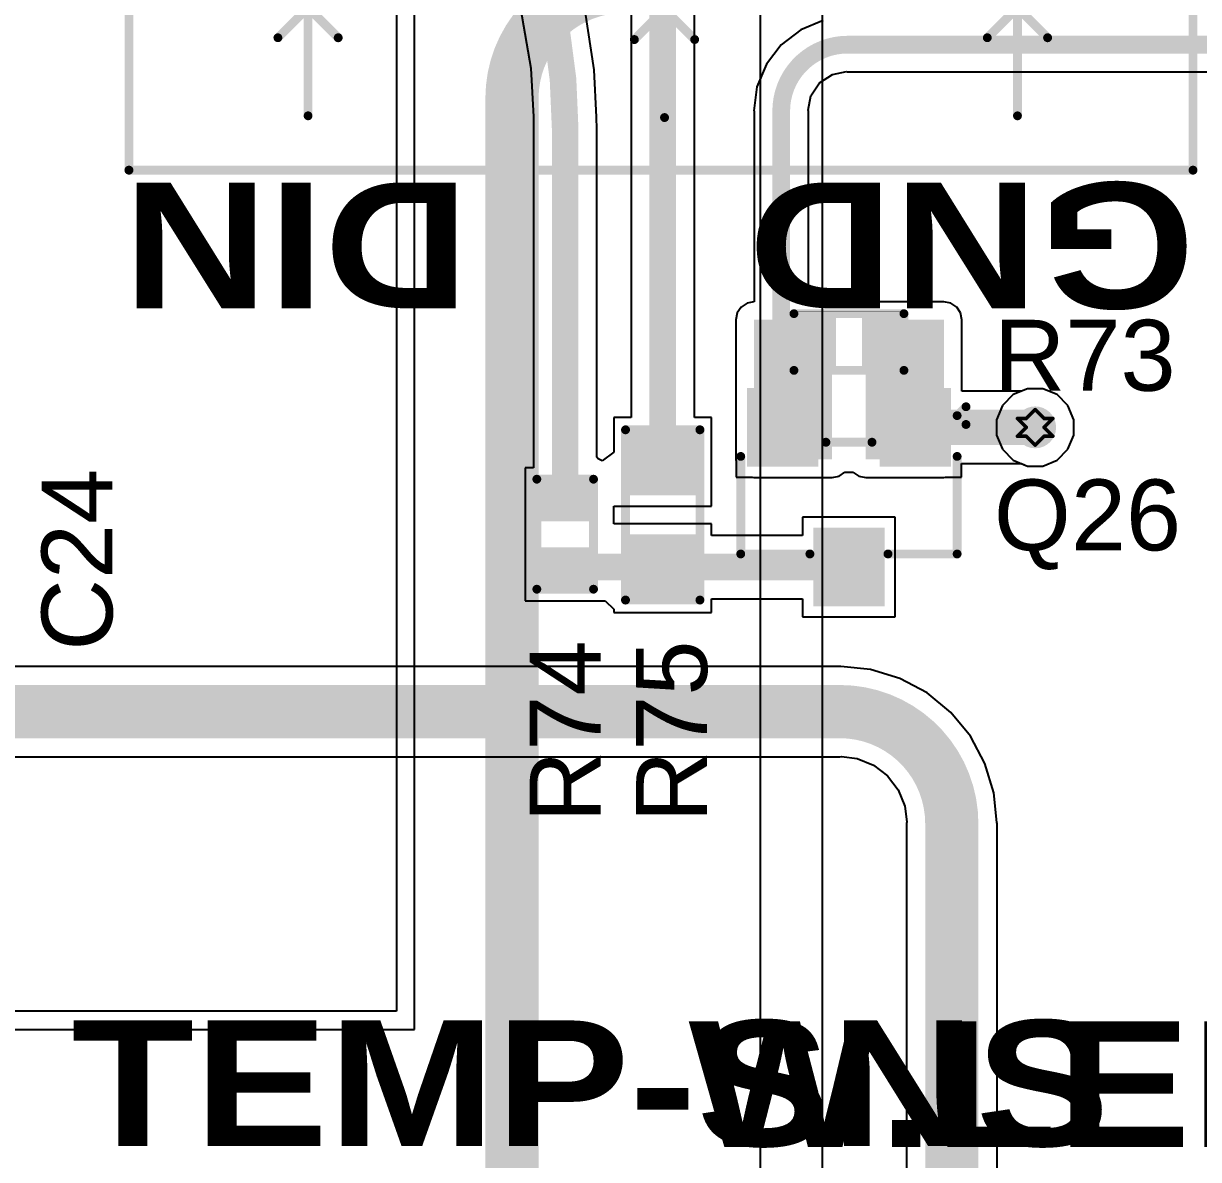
# Model space of a CAD drawing. Header units: inches. Extents: x 24 to 500, y 68 to 269.
# Drawn here: x 300.34 to 317.17, y 151.55 to 167.82 of the extents above; entities that cross this region are included whole.
import ezdxf

# ---------------------------------------------------------------- set-up
doc = ezdxf.new("R2010")
doc.units = ezdxf.units.IN
for name, color, linetype in [('Bottom Layer', 5, 'Continuous'), ('Bottom Solder', 6, 'Continuous'), ('Drill Drawing', 1, 'Continuous'), ('Layer 1', 16, 'Continuous'), ('Layer 2', 76, 'Continuous'), ('Multi-Layer', 9, 'Continuous'), ('Pad Holes', 156, 'Continuous'), ('Top Layer', 1, 'Continuous'), ('Top Overlay', 2, 'Continuous'), ('Top Paste', 8, 'Continuous'), ('Top Solder', 216, 'Continuous'), ('Via Holes', 16, 'Continuous')]:
    doc.layers.add(name, color=color, linetype=linetype)
doc.styles.add('Arial', font='', dxfattribs={"height": 0.2})
doc.styles.add('Arial Black_Bold', font='', dxfattribs={"height": 0.2})
doc.styles.get('Arial').set_extended_font_data('Arial')
doc.styles.get('Arial Black_Bold').set_extended_font_data('Arial Black', bold=True)

# ---------------------------------------------------------------- blocks, each defined once
blk = doc.blocks.new('R___0603_108')
at = {"layer": 'Top Layer'}
for points in [[(-0.381, 0.445), (-0.381, -0.445), (-1.143, -0.445), (-1.143, 0.445)], [(1.143, 0.445), (1.143, -0.445), (0.381, -0.445), (0.381, 0.445)]]:
    blk.add_hatch(color=1, dxfattribs=at).paths.add_polyline_path(points)
at = {"layer": 'Top Paste'}
for points in [[(-0.381, 0.445), (-0.381, -0.445), (-1.143, -0.445), (-1.143, 0.445)], [(1.143, 0.445), (1.143, -0.445), (0.381, -0.445), (0.381, 0.445)]]:
    blk.add_hatch(color=8, dxfattribs=at).paths.add_polyline_path(points)
at = {"layer": 'Top Solder'}
for points in [[(-0.279, 0.546), (-0.279, -0.546), (-1.245, -0.546), (-1.245, 0.546)], [(1.245, 0.546), (1.245, -0.546), (0.279, -0.546), (0.279, 0.546)]]:
    blk.add_hatch(color=216, dxfattribs=at).paths.add_polyline_path(points)
at = {"layer": 'Top Overlay'}
for points in [[(-1.219, 0.533, 0.127, 0.127, 0), (1.219, 0.533, 0.127, 0.127, 0)], [(-1.219, 0.533, 0.127, 0.127, 0), (-1.219, -0.533, 0.127, 0.127, 0)], [(1.219, 0.533, 0.127, 0.127, 0), (1.219, -0.533, 0.127, 0.127, 0)], [(-1.219, -0.533, 0.127, 0.127, 0), (1.219, -0.533, 0.127, 0.127, 0)]]:
    blk.add_lwpolyline(points, format="xyseb", dxfattribs=at)
for points in [[(-1.251, 0.533, 0.0635, 0.0635, 1), (-1.187, 0.533, 0.0635, 0.0635, 1)], [(-1.251, 0.533, 0.0635, 0.0635, 1), (-1.187, 0.533, 0.0635, 0.0635, 1)], [(1.187, 0.533, 0.0635, 0.0635, 1), (1.251, 0.533, 0.0635, 0.0635, 1)], [(1.187, 0.533, 0.0635, 0.0635, 1), (1.251, 0.533, 0.0635, 0.0635, 1)], [(-1.251, -0.533, 0.0635, 0.0635, 1), (-1.187, -0.533, 0.0635, 0.0635, 1)], [(-1.251, -0.533, 0.0635, 0.0635, 1), (-1.187, -0.533, 0.0635, 0.0635, 1)], [(1.187, -0.533, 0.0635, 0.0635, 1), (1.251, -0.533, 0.0635, 0.0635, 1)], [(1.187, -0.533, 0.0635, 0.0635, 1), (1.251, -0.533, 0.0635, 0.0635, 1)]]:
    blk.add_lwpolyline(points, format="xyseb", close=True, dxfattribs=at)
blk = doc.blocks.new('R___0402_109')
at = {"layer": 'Top Layer'}
for points in [[(-0.699, -0.318), (-0.699, 0.317), (-0.241, 0.317), (-0.241, -0.318)], [(0.241, -0.318), (0.241, 0.317), (0.699, 0.317), (0.699, -0.318)]]:
    blk.add_hatch(color=1, dxfattribs=at).paths.add_polyline_path(points)
at = {"layer": 'Top Paste'}
for points in [[(-0.699, -0.318), (-0.699, 0.317), (-0.241, 0.317), (-0.241, -0.318)], [(0.241, -0.318), (0.241, 0.317), (0.699, 0.317), (0.699, -0.318)]]:
    blk.add_hatch(color=8, dxfattribs=at).paths.add_polyline_path(points)
at = {"layer": 'Top Solder'}
for points in [[(-0.754, -0.373), (-0.754, 0.373), (-0.186, 0.373), (-0.186, -0.373)], [(0.186, -0.373), (0.186, 0.373), (0.754, 0.373), (0.754, -0.373)]]:
    blk.add_hatch(color=216, dxfattribs=at).paths.add_polyline_path(points)
at = {"layer": 'Top Overlay'}
for points in [[(0.787, 0.406, 0.127, 0.127, 0), (-0.787, 0.406, 0.127, 0.127, 0)], [(-0.787, -0.406, 0.127, 0.127, 0), (-0.787, 0.406, 0.127, 0.127, 0)], [(0.787, -0.406, 0.127, 0.127, 0), (0.787, 0.406, 0.127, 0.127, 0)], [(-0.787, -0.406, 0.127, 0.127, 0), (0.787, -0.406, 0.127, 0.127, 0)], [(-0.813, -0.432, 0.00323, 0.00323, 0), (0.813, -0.432, 0.00323, 0.00323, 0)]]:
    blk.add_lwpolyline(points, format="xyseb", dxfattribs=at)
for points in [[(-0.819, 0.406, 0.0635, 0.0635, 1), (-0.756, 0.406, 0.0635, 0.0635, 1)], [(-0.819, 0.406, 0.0635, 0.0635, 1), (-0.756, 0.406, 0.0635, 0.0635, 1)], [(0.756, 0.406, 0.0635, 0.0635, 1), (0.819, 0.406, 0.0635, 0.0635, 1)], [(0.756, 0.406, 0.0635, 0.0635, 1), (0.819, 0.406, 0.0635, 0.0635, 1)], [(-0.819, -0.406, 0.0635, 0.0635, 1), (-0.756, -0.406, 0.0635, 0.0635, 1)], [(-0.819, -0.406, 0.0635, 0.0635, 1), (-0.756, -0.406, 0.0635, 0.0635, 1)], [(-0.814, -0.432, 0.00161, 0.00161, 1), (-0.812, -0.432, 0.00161, 0.00161, 1)], [(0.756, -0.406, 0.0635, 0.0635, 1), (0.819, -0.406, 0.0635, 0.0635, 1)], [(0.756, -0.406, 0.0635, 0.0635, 1), (0.819, -0.406, 0.0635, 0.0635, 1)], [(0.812, -0.432, 0.00161, 0.00161, 1), (0.814, -0.432, 0.00161, 0.00161, 1)]]:
    blk.add_lwpolyline(points, format="xyseb", close=True, dxfattribs=at)
blk = doc.blocks.new('R___0402_110')
at = {"layer": 'Top Layer'}
for points in [[(-0.698, -0.318), (-0.698, 0.318), (-0.241, 0.318), (-0.241, -0.318)], [(0.241, -0.318), (0.241, 0.318), (0.699, 0.318), (0.699, -0.318)]]:
    blk.add_hatch(color=1, dxfattribs=at).paths.add_polyline_path(points)
at = {"layer": 'Top Paste'}
for points in [[(-0.698, -0.318), (-0.698, 0.318), (-0.241, 0.318), (-0.241, -0.318)], [(0.241, -0.318), (0.241, 0.318), (0.699, 0.318), (0.699, -0.318)]]:
    blk.add_hatch(color=8, dxfattribs=at).paths.add_polyline_path(points)
at = {"layer": 'Top Solder'}
for points in [[(-0.753, -0.373), (-0.753, 0.373), (-0.186, 0.373), (-0.186, -0.373)], [(0.186, -0.373), (0.186, 0.373), (0.754, 0.373), (0.754, -0.373)]]:
    blk.add_hatch(color=216, dxfattribs=at).paths.add_polyline_path(points)
at = {"layer": 'Top Overlay'}
for points in [[(0.787, 0.406, 0.127, 0.127, 0), (-0.787, 0.406, 0.127, 0.127, 0)], [(-0.787, 0.406, 0.127, 0.127, 0), (-0.787, -0.406, 0.127, 0.127, 0)], [(0.787, 0.406, 0.127, 0.127, 0), (0.787, -0.406, 0.127, 0.127, 0)], [(0.787, -0.406, 0.127, 0.127, 0), (-0.787, -0.406, 0.127, 0.127, 0)], [(0.813, -0.432, 0.00323, 0.00323, 0), (-0.813, -0.432, 0.00323, 0.00323, 0)]]:
    blk.add_lwpolyline(points, format="xyseb", dxfattribs=at)
for points in [[(-0.819, 0.406, 0.0635, 0.0635, 1), (-0.756, 0.406, 0.0635, 0.0635, 1)], [(-0.819, 0.406, 0.0635, 0.0635, 1), (-0.756, 0.406, 0.0635, 0.0635, 1)], [(0.756, 0.406, 0.0635, 0.0635, 1), (0.819, 0.406, 0.0635, 0.0635, 1)], [(0.756, 0.406, 0.0635, 0.0635, 1), (0.819, 0.406, 0.0635, 0.0635, 1)], [(-0.819, -0.406, 0.0635, 0.0635, 1), (-0.756, -0.406, 0.0635, 0.0635, 1)], [(-0.819, -0.406, 0.0635, 0.0635, 1), (-0.756, -0.406, 0.0635, 0.0635, 1)], [(-0.814, -0.432, 0.00161, 0.00161, 1), (-0.812, -0.432, 0.00161, 0.00161, 1)], [(0.756, -0.406, 0.0635, 0.0635, 1), (0.819, -0.406, 0.0635, 0.0635, 1)], [(0.756, -0.406, 0.0635, 0.0635, 1), (0.819, -0.406, 0.0635, 0.0635, 1)], [(0.812, -0.432, 0.00161, 0.00161, 1), (0.814, -0.432, 0.00161, 0.00161, 1)]]:
    blk.add_lwpolyline(points, format="xyseb", close=True, dxfattribs=at)
blk = doc.blocks.new('S___23_154')
at = {"layer": 'Top Layer'}
for points in [[(-0.41, 1.46), (0.41, 1.46), (0.41, 0.54), (-0.41, 0.54)], [(-1.36, -0.54), (-0.54, -0.54), (-0.54, -1.46), (-1.36, -1.46)], [(0.54, -0.54), (1.36, -0.54), (1.36, -1.46), (0.54, -1.46)]]:
    blk.add_hatch(color=1, dxfattribs=at).paths.add_polyline_path(points)
at = {"layer": 'Top Paste'}
for points in [[(-0.41, 1.46), (0.41, 1.46), (0.41, 0.54), (-0.41, 0.54)], [(-1.36, -0.54), (-0.54, -0.54), (-0.54, -1.46), (-1.36, -1.46)], [(0.54, -0.54), (1.36, -0.54), (1.36, -1.46), (0.54, -1.46)]]:
    blk.add_hatch(color=8, dxfattribs=at).paths.add_polyline_path(points)
at = {"layer": 'Top Solder'}
for points in [[(-0.512, 1.562), (0.512, 1.562), (0.512, 0.438), (-0.512, 0.438)], [(-1.462, -0.438), (-0.438, -0.438), (-0.438, -1.562), (-1.462, -1.562)], [(0.438, -0.438), (1.462, -0.438), (1.462, -1.562), (0.438, -1.562)]]:
    blk.add_hatch(color=216, dxfattribs=at).paths.add_polyline_path(points)
at = {"layer": 'Top Overlay'}
for points in [[(-1.549, 0.813, 0.127, 0.127, 0), (-1.549, -0.584, 0.127, 0.127, 0)], [(-0.559, 0.813, 0.127, 0.127, 0), (-1.549, 0.813, 0.127, 0.127, 0)], [(1.549, 0.813, 0.127, 0.127, 0), (0.559, 0.813, 0.127, 0.127, 0)], [(1.549, 0.813, 0.127, 0.127, 0), (1.549, -0.584, 0.127, 0.127, 0)], [(0.33, -0.787, 0.127, 0.127, 0), (-0.33, -0.787, 0.127, 0.127, 0)], [(-1.549, -1.168, 0.127, 0.127, 0), (-1.676, -1.041, 0.127, 0.127, 0)], [(-1.676, -1.295, 0.127, 0.127, 0), (-1.676, -1.041, 0.127, 0.127, 0)], [(-1.549, -1.168, 0.127, 0.127, 0), (-1.676, -1.295, 0.127, 0.127, 0)]]:
    blk.add_lwpolyline(points, format="xyseb", dxfattribs=at)
for points in [[(-1.581, 0.813, 0.0635, 0.0635, 1), (-1.518, 0.813, 0.0635, 0.0635, 1)], [(-1.581, 0.813, 0.0635, 0.0635, 1), (-1.518, 0.813, 0.0635, 0.0635, 1)], [(-0.591, 0.813, 0.0635, 0.0635, 1), (-0.527, 0.813, 0.0635, 0.0635, 1)], [(0.527, 0.813, 0.0635, 0.0635, 1), (0.591, 0.813, 0.0635, 0.0635, 1)], [(1.518, 0.813, 0.0635, 0.0635, 1), (1.581, 0.813, 0.0635, 0.0635, 1)], [(1.518, 0.813, 0.0635, 0.0635, 1), (1.581, 0.813, 0.0635, 0.0635, 1)], [(-1.581, -0.584, 0.0635, 0.0635, 1), (-1.518, -0.584, 0.0635, 0.0635, 1)], [(1.518, -0.584, 0.0635, 0.0635, 1), (1.581, -0.584, 0.0635, 0.0635, 1)], [(-0.362, -0.787, 0.0635, 0.0635, 1), (-0.298, -0.787, 0.0635, 0.0635, 1)], [(0.298, -0.787, 0.0635, 0.0635, 1), (0.362, -0.787, 0.0635, 0.0635, 1)], [(-1.708, -1.041, 0.0635, 0.0635, 1), (-1.645, -1.041, 0.0635, 0.0635, 1)], [(-1.708, -1.041, 0.0635, 0.0635, 1), (-1.645, -1.041, 0.0635, 0.0635, 1)], [(-1.581, -1.168, 0.0635, 0.0635, 1), (-1.518, -1.168, 0.0635, 0.0635, 1)], [(-1.581, -1.168, 0.0635, 0.0635, 1), (-1.518, -1.168, 0.0635, 0.0635, 1)], [(-1.708, -1.295, 0.0635, 0.0635, 1), (-1.645, -1.295, 0.0635, 0.0635, 1)], [(-1.708, -1.295, 0.0635, 0.0635, 1), (-1.645, -1.295, 0.0635, 0.0635, 1)]]:
    blk.add_lwpolyline(points, format="xyseb", close=True, dxfattribs=at)
blk = doc.blocks.new('TB008A_508_03BE_180')
at = {"layer": 'Bottom Layer'}
blk.add_hatch(color=5, dxfattribs=at).paths.add_polyline_path([(-1.2, 1.2), (1.2, 1.2), (1.2, -1.2), (-1.2, -1.2)])
h = blk.add_hatch(color=5, dxfattribs=at)
edge = h.paths.add_edge_path()
edge.add_arc((5.08, 0), 1.2, 0, 360)
h = blk.add_hatch(color=5, dxfattribs=at)
edge = h.paths.add_edge_path()
edge.add_arc((10.16, 0), 1.2, 0, 360)
at = {"layer": 'Bottom Solder'}
blk.add_hatch(color=6, dxfattribs=at).paths.add_polyline_path([(-1.302, 1.302), (1.302, 1.302), (1.302, -1.302), (-1.302, -1.302)])
h = blk.add_hatch(color=6, dxfattribs=at)
edge = h.paths.add_edge_path()
edge.add_arc((5.08, 0), 1.302, 0, 360)
h = blk.add_hatch(color=6, dxfattribs=at)
edge = h.paths.add_edge_path()
edge.add_arc((10.16, 0), 1.302, 0, 360)
at = {"layer": 'Layer 1'}
h = blk.add_hatch(color=16, dxfattribs=at)
edge = h.paths.add_edge_path()
edge.add_arc((0, 0), 1.2, 0, 360)
h = blk.add_hatch(color=16, dxfattribs=at)
edge = h.paths.add_edge_path()
edge.add_arc((5.08, 0), 1.2, 0, 360)
h = blk.add_hatch(color=16, dxfattribs=at)
edge = h.paths.add_edge_path()
edge.add_arc((10.16, 0), 1.2, 0, 360)
at = {"layer": 'Layer 2'}
h = blk.add_hatch(color=76, dxfattribs=at)
edge = h.paths.add_edge_path()
edge.add_arc((0, 0), 1.2, 0, 360)
h = blk.add_hatch(color=76, dxfattribs=at)
edge = h.paths.add_edge_path()
edge.add_arc((5.08, 0), 1.2, 0, 360)
h = blk.add_hatch(color=76, dxfattribs=at)
edge = h.paths.add_edge_path()
edge.add_arc((10.16, 0), 1.2, 0, 360)
at = {"layer": 'Multi-Layer'}
h = blk.add_hatch(color=9, dxfattribs=at)
edge = h.paths.add_edge_path()
edge.add_arc((5.08, 0), 1.2, 0, 360)
h = blk.add_hatch(color=9, dxfattribs=at)
edge = h.paths.add_edge_path()
edge.add_arc((10.16, 0), 1.2, 0, 360)
at = {"layer": 'Pad Holes'}
h = blk.add_hatch(color=7, dxfattribs=at)
edge = h.paths.add_edge_path()
edge.add_arc((0, 0), 0.8, 0, 360)
h = blk.add_hatch(color=7, dxfattribs=at)
edge = h.paths.add_edge_path()
edge.add_arc((5.08, 0), 0.8, 0, 360)
h = blk.add_hatch(color=7, dxfattribs=at)
edge = h.paths.add_edge_path()
edge.add_arc((10.16, 0), 0.8, 0, 360)
at = {"layer": 'Top Layer'}
blk.add_hatch(color=1, dxfattribs=at).paths.add_polyline_path([(-1.2, 1.2), (1.2, 1.2), (1.2, -1.2), (-1.2, -1.2)])
h = blk.add_hatch(color=1, dxfattribs=at)
edge = h.paths.add_edge_path()
edge.add_arc((5.08, 0), 1.2, 0, 360)
h = blk.add_hatch(color=1, dxfattribs=at)
edge = h.paths.add_edge_path()
edge.add_arc((10.16, 0), 1.2, 0, 360)
at = {"layer": 'Top Solder'}
blk.add_hatch(color=216, dxfattribs=at).paths.add_polyline_path([(-1.302, 1.302), (1.302, 1.302), (1.302, -1.302), (-1.302, -1.302)])
h = blk.add_hatch(color=216, dxfattribs=at)
edge = h.paths.add_edge_path()
edge.add_arc((5.08, 0), 1.302, 0, 360)
h = blk.add_hatch(color=216, dxfattribs=at)
edge = h.paths.add_edge_path()
edge.add_arc((10.16, 0), 1.302, 0, 360)
at = {"layer": 'Top Overlay'}
for points in [[(-2.54, 7.89, 0.127, 0.127, 0), (-2.54, -6, 0.127, 0.127, 0)], [(12.7, 7.89, 0.127, 0.127, 0), (-2.54, 7.89, 0.127, 0.127, 0)], [(12.7, -6, 0.127, 0.127, 0), (12.7, 7.89, 0.127, 0.127, 0)], [(-0.025, 5.563, 0.127, 0.127, 0), (-0.025, 7.112, 0.127, 0.127, 0)], [(5.029, 7.137, 0.127, 0.127, 0), (5.029, 5.588, 0.127, 0.127, 0)], [(10.135, 5.563, 0.127, 0.127, 0), (10.135, 7.112, 0.127, 0.127, 0)], [(5.029, 5.588, 0.127, 0.127, 0), (4.597, 6.02, 0.127, 0.127, 0)], [(5.461, 6.02, 0.127, 0.127, 0), (5.029, 5.588, 0.127, 0.127, 0)], [(-0.025, 5.563, 0.127, 0.127, 0), (-0.457, 5.994, 0.127, 0.127, 0)], [(0.406, 5.994, 0.127, 0.127, 0), (-0.025, 5.563, 0.127, 0.127, 0)], [(10.135, 5.563, 0.127, 0.127, 0), (9.703, 5.994, 0.127, 0.127, 0)], [(10.566, 5.994, 0.127, 0.127, 0), (10.135, 5.563, 0.127, 0.127, 0)], [(12.7, -6, 0.127, 0.127, 0), (-2.54, -6, 0.127, 0.127, 0)]]:
    blk.add_lwpolyline(points, format="xyseb", dxfattribs=at)
for points in [[(-2.572, 7.89, 0.0635, 0.0635, 1), (-2.508, 7.89, 0.0635, 0.0635, 1)], [(-2.572, 7.89, 0.0635, 0.0635, 1), (-2.508, 7.89, 0.0635, 0.0635, 1)], [(12.668, 7.89, 0.0635, 0.0635, 1), (12.732, 7.89, 0.0635, 0.0635, 1)], [(12.668, 7.89, 0.0635, 0.0635, 1), (12.732, 7.89, 0.0635, 0.0635, 1)], [(-0.057, 7.112, 0.0635, 0.0635, 1), (0.006, 7.112, 0.0635, 0.0635, 1)], [(4.997, 7.137, 0.0635, 0.0635, 1), (5.061, 7.137, 0.0635, 0.0635, 1)], [(10.103, 7.112, 0.0635, 0.0635, 1), (10.166, 7.112, 0.0635, 0.0635, 1)], [(4.566, 6.02, 0.0635, 0.0635, 1), (4.629, 6.02, 0.0635, 0.0635, 1)], [(5.429, 6.02, 0.0635, 0.0635, 1), (5.493, 6.02, 0.0635, 0.0635, 1)], [(-0.489, 5.994, 0.0635, 0.0635, 1), (-0.425, 5.994, 0.0635, 0.0635, 1)], [(0.375, 5.994, 0.0635, 0.0635, 1), (0.438, 5.994, 0.0635, 0.0635, 1)], [(9.671, 5.994, 0.0635, 0.0635, 1), (9.735, 5.994, 0.0635, 0.0635, 1)], [(10.535, 5.994, 0.0635, 0.0635, 1), (10.598, 5.994, 0.0635, 0.0635, 1)], [(-0.057, 5.563, 0.0635, 0.0635, 1), (0.006, 5.563, 0.0635, 0.0635, 1)], [(-0.057, 5.563, 0.0635, 0.0635, 1), (0.006, 5.563, 0.0635, 0.0635, 1)], [(-0.057, 5.563, 0.0635, 0.0635, 1), (0.006, 5.563, 0.0635, 0.0635, 1)], [(4.997, 5.588, 0.0635, 0.0635, 1), (5.061, 5.588, 0.0635, 0.0635, 1)], [(4.997, 5.588, 0.0635, 0.0635, 1), (5.061, 5.588, 0.0635, 0.0635, 1)], [(4.997, 5.588, 0.0635, 0.0635, 1), (5.061, 5.588, 0.0635, 0.0635, 1)], [(10.103, 5.563, 0.0635, 0.0635, 1), (10.166, 5.563, 0.0635, 0.0635, 1)], [(10.103, 5.563, 0.0635, 0.0635, 1), (10.166, 5.563, 0.0635, 0.0635, 1)], [(10.103, 5.563, 0.0635, 0.0635, 1), (10.166, 5.563, 0.0635, 0.0635, 1)], [(-2.572, -6, 0.0635, 0.0635, 1), (-2.508, -6, 0.0635, 0.0635, 1)], [(-2.572, -6, 0.0635, 0.0635, 1), (-2.508, -6, 0.0635, 0.0635, 1)], [(12.668, -6, 0.0635, 0.0635, 1), (12.732, -6, 0.0635, 0.0635, 1)], [(12.668, -6, 0.0635, 0.0635, 1), (12.732, -6, 0.0635, 0.0635, 1)]]:
    blk.add_lwpolyline(points, format="xyseb", close=True, dxfattribs=at)

msp = doc.modelspace()

# ---------------------------------------------------------------- hatches: boundary and pattern name
at = {"layer": 'Bottom Layer'}
h = msp.add_hatch(color=5, dxfattribs=at)
edge = h.paths.add_edge_path()
edge.add_arc((314.833, 162.036), 0.3, 0, 360)
at = {"layer": 'Layer 1'}
h = msp.add_hatch(color=16, dxfattribs=at)
edge = h.paths.add_edge_path()
edge.add_arc((314.833, 162.036), 0.3, 0, 360)
at = {"layer": 'Layer 2'}
h = msp.add_hatch(color=76, dxfattribs=at)
edge = h.paths.add_edge_path()
edge.add_arc((314.833, 162.036), 0.3, 0, 360)
at = {"layer": 'Top Layer'}
for points in [[(310.806, 161.576), (311.925, 161.576), (311.925, 163.576), (310.806, 163.576)], [(312.407, 161.576), (313.526, 161.576), (313.526, 163.576), (312.407, 163.576)]]:
    msp.add_hatch(color=1, dxfattribs=at).paths.add_polyline_path(points)
h = msp.add_hatch(color=1, dxfattribs=at)
edge = h.paths.add_edge_path()
edge.add_arc((314.833, 162.036), 0.3, 0, 360)
at = {"layer": 'Via Holes'}
h = msp.add_hatch(color=7, dxfattribs=at)
edge = h.paths.add_edge_path()
edge.add_arc((314.833, 162.036), 0.15, 0, 360)

# ---------------------------------------------------------------- linework, layer by layer
at = {"layer": 'Bottom Layer'}
for p, q in [((305.943, 153.416), (305.943, 179.448)), ((305.684, 172.556), (305.684, 153.675)), ((314.723, 162.59), (314.519, 162.506)), ((314.943, 162.59), (314.723, 162.59)), ((315.147, 162.506), (314.943, 162.59)), ((314.519, 162.506), (314.363, 162.35)), ((315.303, 162.35), (315.147, 162.506)), ((314.363, 162.35), (314.279, 162.146)), ((315.387, 162.146), (315.303, 162.35)), ((314.279, 162.146), (314.279, 161.926)), ((315.387, 161.926), (315.387, 162.146)), ((314.279, 161.926), (314.363, 161.722)), ((315.303, 161.722), (315.387, 161.926)), ((314.363, 161.722), (314.519, 161.566)), ((315.147, 161.566), (315.303, 161.722)), ((314.519, 161.566), (314.723, 161.482)), ((314.943, 161.482), (315.147, 161.566)), ((314.723, 161.482), (314.943, 161.482)), ((305.684, 153.675), (290.797, 153.675)), ((290.797, 153.416), (305.943, 153.416))]:
    msp.add_line(p, q, dxfattribs=at)
for points in [[(307.34, 166.751, 0.762, 0.762, -0.414214), (308.94, 168.351, 0.762, 0.762, 0)], [(307.34, 145.859, 0.762, 0.762, 0), (307.34, 166.751, 0.762, 0.762, 0)]]:
    msp.add_lwpolyline(points, format="xyseb", dxfattribs=at)
msp.add_lwpolyline([(307.149, 166.751, 0.381, 0.381, 1), (307.53, 166.751, 0.381, 0.381, 1)], format="xyseb", close=True, dxfattribs=at)
msp.add_lwpolyline([(307.149, 166.751, 0.381, 0.381, 1), (307.53, 166.751, 0.381, 0.381, 1)], format="xyseb", close=True, dxfattribs=at)
at = {"layer": 'Drill Drawing'}
for points in [[(314.706, 162.163, 0.0508, 0.0508, 0), (314.833, 162.29, 0.0508, 0.0508, 0)], [(314.833, 162.29, 0.0508, 0.0508, 0), (314.96, 162.163, 0.0508, 0.0508, 0)], [(314.579, 162.163, 0.0508, 0.0508, 0), (314.706, 162.036, 0.0508, 0.0508, 0)], [(314.579, 162.163, 0.0508, 0.0508, 0), (314.706, 162.163, 0.0508, 0.0508, 0)], [(314.579, 161.909, 0.0508, 0.0508, 0), (314.706, 162.036, 0.0508, 0.0508, 0)], [(314.96, 162.163, 0.0508, 0.0508, 0), (315.087, 162.163, 0.0508, 0.0508, 0)], [(314.96, 162.036, 0.0508, 0.0508, 0), (315.087, 162.163, 0.0508, 0.0508, 0)], [(314.96, 162.036, 0.0508, 0.0508, 0), (315.087, 161.909, 0.0508, 0.0508, 0)], [(314.579, 161.909, 0.0508, 0.0508, 0), (314.706, 161.909, 0.0508, 0.0508, 0)], [(314.706, 161.909, 0.0508, 0.0508, 0), (314.833, 161.782, 0.0508, 0.0508, 0)], [(314.833, 161.782, 0.0508, 0.0508, 0), (314.96, 161.909, 0.0508, 0.0508, 0)], [(314.96, 161.909, 0.0508, 0.0508, 0), (315.087, 161.909, 0.0508, 0.0508, 0)]]:
    msp.add_lwpolyline(points, format="xyseb", dxfattribs=at)
for points in [[(314.82, 162.29, 0.0254, 0.0254, 1), (314.846, 162.29, 0.0254, 0.0254, 1)], [(314.82, 162.29, 0.0254, 0.0254, 1), (314.846, 162.29, 0.0254, 0.0254, 1)], [(314.566, 162.163, 0.0254, 0.0254, 1), (314.592, 162.163, 0.0254, 0.0254, 1)], [(314.566, 162.163, 0.0254, 0.0254, 1), (314.592, 162.163, 0.0254, 0.0254, 1)], [(314.693, 162.163, 0.0254, 0.0254, 1), (314.719, 162.163, 0.0254, 0.0254, 1)], [(314.693, 162.163, 0.0254, 0.0254, 1), (314.719, 162.163, 0.0254, 0.0254, 1)], [(314.693, 162.036, 0.0254, 0.0254, 1), (314.719, 162.036, 0.0254, 0.0254, 1)], [(314.693, 162.036, 0.0254, 0.0254, 1), (314.719, 162.036, 0.0254, 0.0254, 1)], [(314.947, 162.163, 0.0254, 0.0254, 1), (314.973, 162.163, 0.0254, 0.0254, 1)], [(314.947, 162.163, 0.0254, 0.0254, 1), (314.973, 162.163, 0.0254, 0.0254, 1)], [(314.947, 162.036, 0.0254, 0.0254, 1), (314.973, 162.036, 0.0254, 0.0254, 1)], [(314.947, 162.036, 0.0254, 0.0254, 1), (314.973, 162.036, 0.0254, 0.0254, 1)], [(315.074, 162.163, 0.0254, 0.0254, 1), (315.1, 162.163, 0.0254, 0.0254, 1)], [(315.074, 162.163, 0.0254, 0.0254, 1), (315.1, 162.163, 0.0254, 0.0254, 1)], [(314.566, 161.909, 0.0254, 0.0254, 1), (314.592, 161.909, 0.0254, 0.0254, 1)], [(314.566, 161.909, 0.0254, 0.0254, 1), (314.592, 161.909, 0.0254, 0.0254, 1)], [(314.693, 161.909, 0.0254, 0.0254, 1), (314.719, 161.909, 0.0254, 0.0254, 1)], [(314.693, 161.909, 0.0254, 0.0254, 1), (314.719, 161.909, 0.0254, 0.0254, 1)], [(314.947, 161.909, 0.0254, 0.0254, 1), (314.973, 161.909, 0.0254, 0.0254, 1)], [(314.947, 161.909, 0.0254, 0.0254, 1), (314.973, 161.909, 0.0254, 0.0254, 1)], [(315.074, 161.909, 0.0254, 0.0254, 1), (315.1, 161.909, 0.0254, 0.0254, 1)], [(315.074, 161.909, 0.0254, 0.0254, 1), (315.1, 161.909, 0.0254, 0.0254, 1)], [(314.82, 161.782, 0.0254, 0.0254, 1), (314.846, 161.782, 0.0254, 0.0254, 1)], [(314.82, 161.782, 0.0254, 0.0254, 1), (314.846, 161.782, 0.0254, 0.0254, 1)]]:
    msp.add_lwpolyline(points, format="xyseb", close=True, dxfattribs=at)
at = {"layer": 'Layer 1'}
for p, q in [((314.723, 162.59), (314.519, 162.506)), ((314.943, 162.59), (314.723, 162.59)), ((315.147, 162.506), (314.943, 162.59)), ((314.519, 162.506), (314.363, 162.35)), ((315.303, 162.35), (315.147, 162.506)), ((314.363, 162.35), (314.279, 162.146)), ((315.387, 162.146), (315.303, 162.35)), ((314.279, 162.146), (314.279, 161.926)), ((315.387, 161.926), (315.387, 162.146)), ((314.279, 161.926), (314.363, 161.722)), ((315.303, 161.722), (315.387, 161.926)), ((314.363, 161.722), (314.519, 161.566)), ((315.147, 161.566), (315.303, 161.722)), ((314.519, 161.566), (314.723, 161.482)), ((314.943, 161.482), (315.147, 161.566)), ((314.723, 161.482), (314.943, 161.482))]:
    msp.add_line(p, q, dxfattribs=at)
at = {"layer": 'Layer 2'}
for p, q in [((311.785, 149.045), (311.785, 179.448)), ((310.896, 172.657), (310.896, 149.237))]:
    msp.add_line(p, q, dxfattribs=at)
at = {"layer": 'Top Layer'}
for p, q in [((309.952, 162.179), (309.952, 171.785)), ((309.046, 171.528), (309.046, 162.179)), ((307.462, 168.036), (307.608, 167.177)), ((308.515, 167.157), (308.39, 167.998)), ((311.799, 167.863), (311.475, 167.729)), ((311.475, 167.729), (311.197, 167.515)), ((311.197, 167.515), (310.984, 167.237)), ((307.608, 167.177), (307.647, 166.482)), ((308.549, 166.478), (308.515, 167.157)), ((310.984, 167.237), (310.849, 166.913)), ((311.929, 167.09), (312.132, 167.13)), ((312.132, 167.13), (312.146, 167.128)), ((312.146, 167.128), (337.114, 167.128)), ((311.622, 166.783), (311.745, 166.967)), ((311.745, 166.967), (311.929, 167.09)), ((310.849, 166.913), (310.804, 166.566)), ((311.582, 166.58), (311.622, 166.783)), ((307.647, 166.482), (307.649, 166.304)), ((308.557, 166.307), (308.549, 166.478)), ((310.804, 166.566), (310.808, 166.566)), ((310.808, 166.566), (310.808, 163.835)), ((311.585, 166.566), (311.582, 166.58)), ((311.585, 163.835), (311.585, 166.566)), ((307.649, 166.304), (307.649, 166.304)), ((307.649, 166.304), (307.649, 166.127)), ((308.555, 166.127), (308.557, 166.304)), ((308.557, 166.304), (308.557, 166.307)), ((307.649, 166.127), (307.649, 161.458)), ((308.555, 161.608), (308.555, 166.127)), ((310.623, 163.759), (310.567, 163.675)), ((310.707, 163.815), (310.623, 163.759)), ((310.806, 163.835), (310.707, 163.815)), ((310.808, 163.835), (310.806, 163.835)), ((311.925, 163.835), (311.585, 163.835)), ((311.95, 163.83), (311.925, 163.835)), ((312.382, 163.83), (311.95, 163.83)), ((312.407, 163.835), (312.382, 163.83)), ((313.526, 163.835), (312.407, 163.835)), ((313.625, 163.815), (313.526, 163.835)), ((313.709, 163.759), (313.625, 163.815)), ((313.765, 163.675), (313.709, 163.759)), ((310.567, 163.675), (310.547, 163.576)), ((310.547, 163.576), (310.547, 161.576)), ((313.785, 163.576), (313.765, 163.675)), ((313.785, 162.554), (313.785, 163.576)), ((314.723, 162.59), (314.636, 162.554)), ((314.943, 162.59), (314.723, 162.59)), ((315.147, 162.506), (314.943, 162.59)), ((314.636, 162.554), (313.785, 162.554)), ((315.303, 162.35), (315.147, 162.506)), ((315.387, 162.146), (315.303, 162.35)), ((309.046, 162.179), (308.8, 162.179)), ((308.8, 162.179), (308.8, 161.68)), ((310.197, 162.179), (309.952, 162.179)), ((310.197, 160.909), (310.197, 162.179)), ((315.387, 161.926), (315.387, 162.146)), ((315.303, 161.722), (315.387, 161.926)), ((315.147, 161.566), (315.303, 161.722)), ((308.575, 161.583), (308.555, 161.608)), ((308.632, 161.559), (308.575, 161.583)), ((308.8, 161.68), (308.632, 161.559)), ((310.547, 161.576), (310.552, 161.551)), ((314.943, 161.482), (315.147, 161.566)), ((307.649, 161.458), (307.53, 161.458)), ((307.53, 161.458), (307.53, 160.493)), ((310.552, 161.551), (310.552, 161.322)), ((312.024, 161.337), (312.108, 161.393)), ((312.108, 161.393), (312.224, 161.393)), ((312.224, 161.393), (312.308, 161.337)), ((313.78, 161.322), (313.78, 161.518)), ((313.78, 161.518), (314.636, 161.518)), ((314.636, 161.518), (314.723, 161.482)), ((314.723, 161.482), (314.943, 161.482)), ((310.552, 161.322), (310.781, 161.322)), ((310.781, 161.322), (310.806, 161.317)), ((310.806, 161.317), (311.925, 161.317)), ((311.925, 161.317), (312.024, 161.337)), ((312.308, 161.337), (312.407, 161.317)), ((312.407, 161.317), (313.526, 161.317)), ((313.526, 161.317), (313.551, 161.322)), ((313.551, 161.322), (313.78, 161.322)), ((308.797, 160.906), (308.8, 160.909)), ((308.797, 160.658), (308.797, 160.906)), ((308.8, 160.909), (308.851, 160.909)), ((308.851, 160.909), (310.197, 160.909)), ((312.83, 160.75), (311.502, 160.75)), ((311.502, 160.75), (311.502, 160.489)), ((312.83, 159.322), (312.83, 160.75)), ((308.8, 160.655), (308.797, 160.658)), ((310.197, 160.655), (308.8, 160.655)), ((310.197, 160.489), (310.197, 160.655)), ((307.53, 160.493), (307.53, 160.493)), ((307.53, 160.493), (307.53, 159.553)), ((311.502, 160.489), (310.197, 160.489)), ((307.53, 159.553), (308.673, 159.553)), ((308.673, 159.553), (308.8, 159.431)), ((310.197, 159.385), (310.197, 159.583)), ((310.197, 159.583), (311.502, 159.583)), ((311.502, 159.583), (311.502, 159.322)), ((308.8, 159.431), (308.8, 159.385)), ((308.8, 159.385), (310.197, 159.385)), ((311.502, 159.322), (312.83, 159.322)), ((312.036, 158.613), (298.869, 158.613)), ((312.052, 158.61), (312.036, 158.613)), ((312.474, 158.569), (312.052, 158.61)), ((312.896, 158.441), (312.474, 158.569)), ((313.285, 158.233), (312.896, 158.441)), ((313.626, 157.953), (313.285, 158.233)), ((313.906, 157.612), (313.626, 157.953)), ((314.114, 157.223), (313.906, 157.612)), ((298.869, 157.319), (312.036, 157.319)), ((312.036, 157.319), (312.06, 157.323)), ((312.06, 157.323), (312.285, 157.294)), ((312.285, 157.294), (312.518, 157.197)), ((312.518, 157.197), (312.717, 157.044)), ((314.242, 156.801), (314.114, 157.223)), ((312.717, 157.044), (312.871, 156.844)), ((312.871, 156.844), (312.967, 156.612)), ((314.283, 156.378), (314.242, 156.801)), ((312.967, 156.612), (312.997, 156.387)), ((312.997, 156.387), (312.992, 156.362)), ((312.992, 156.362), (312.992, 149.247)), ((314.287, 156.362), (314.283, 156.378)), ((314.287, 149.247), (314.287, 156.362))]:
    msp.add_line(p, q, dxfattribs=at)
for points in [[(305.698, 172.113, 0.381, 0.381, -0.198926), (308.102, 166.304, 0.381, 0.381, 0)], [(309.499, 161.544, 0.381, 0.381, 0), (309.499, 171.785, 0.381, 0.381, 0)], [(311.196, 166.566, 0.254, 0.254, -0.414214), (312.146, 167.516, 0.254, 0.254, 0)], [(312.146, 167.516, 0.254, 0.254, 0), (359.109, 167.516, 0.254, 0.254, 0)], [(311.196, 162.369, 0.254, 0.254, 0), (311.196, 166.566, 0.254, 0.254, 0)], [(308.102, 160.976, 0.381, 0.381, 0), (308.102, 166.304, 0.381, 0.381, 0)], [(311.196, 162.369, 0.254, 0.254, 0), (311.216, 162.036, 0.254, 0.254, 0)], [(313.116, 162.036, 0.508, 0.508, 0), (314.833, 162.036, 0.508, 0.508, 0)], [(308.102, 160.036, 0.381, 0.381, 0), (312.166, 160.036, 0.381, 0.381, 0)], [(297.815, 157.966, 0.762, 0.762, 0), (312.036, 157.966, 0.762, 0.762, 0)], [(312.036, 157.966, 0.762, 0.762, -0.414214), (313.639, 156.362, 0.762, 0.762, 0)], [(313.639, 147.993, 0.762, 0.762, 0), (313.639, 156.362, 0.762, 0.762, 0)]]:
    msp.add_lwpolyline(points, format="xyseb", dxfattribs=at)
for points in [[(312.083, 167.516, 0.127, 0.127, 1), (312.21, 167.516, 0.127, 0.127, 1)], [(312.083, 167.516, 0.127, 0.127, 1), (312.21, 167.516, 0.127, 0.127, 1)], [(311.133, 166.566, 0.127, 0.127, 1), (311.26, 166.566, 0.127, 0.127, 1)], [(311.133, 166.566, 0.127, 0.127, 1), (311.26, 166.566, 0.127, 0.127, 1)], [(308.007, 166.304, 0.191, 0.191, 1), (308.197, 166.304, 0.191, 0.191, 1)], [(308.007, 166.304, 0.191, 0.191, 1), (308.197, 166.304, 0.191, 0.191, 1)], [(311.133, 162.369, 0.127, 0.127, 1), (311.26, 162.369, 0.127, 0.127, 1)], [(311.133, 162.369, 0.127, 0.127, 1), (311.26, 162.369, 0.127, 0.127, 1)], [(312.989, 162.036, 0.254, 0.254, 1), (313.243, 162.036, 0.254, 0.254, 1)], [(314.706, 162.036, 0.254, 0.254, 1), (314.96, 162.036, 0.254, 0.254, 1)], [(311.152, 162.036, 0.127, 0.127, 1), (311.279, 162.036, 0.127, 0.127, 1)], [(309.404, 161.544, 0.191, 0.191, 1), (309.594, 161.544, 0.191, 0.191, 1)], [(308.007, 160.976, 0.191, 0.191, 1), (308.197, 160.976, 0.191, 0.191, 1)], [(308.007, 160.036, 0.191, 0.191, 1), (308.197, 160.036, 0.191, 0.191, 1)], [(312.071, 160.036, 0.191, 0.191, 1), (312.261, 160.036, 0.191, 0.191, 1)], [(311.845, 157.966, 0.381, 0.381, 1), (312.226, 157.966, 0.381, 0.381, 1)], [(311.845, 157.966, 0.381, 0.381, 1), (312.226, 157.966, 0.381, 0.381, 1)], [(313.449, 156.362, 0.381, 0.381, 1), (313.83, 156.362, 0.381, 0.381, 1)], [(313.449, 156.362, 0.381, 0.381, 1), (313.83, 156.362, 0.381, 0.381, 1)]]:
    msp.add_lwpolyline(points, format="xyseb", close=True, dxfattribs=at)

# ---------------------------------------------------------------- block references
for name, p, rotation in [('TB008A_508_03BE_180', (314.554, 173.609), 180), ('R___0402_110', (312.166, 163.258), 180), ('S___23_154', (312.166, 161.036), 180), ('R___0603_108', (309.499, 160.782), 90), ('R___0402_109', (308.102, 160.506), 270)]:
    msp.add_blockref(name, p, dxfattribs=dict(rotation=rotation))

# ---------------------------------------------------------------- texts
at = {"layer": 'Top Overlay'}
for s, height, rotation, style, p in [('GND     DIN      5V', 1.8, 180, 'Arial Black_Bold', (317.119, 165.541)), ('C24', 1.016, 90, 'Arial', (301.618, 158.838)), ('R74', 1.016, 90, 'Arial', (308.61, 156.38)), ('R75', 1.016, 90, 'Arial', (310.134, 156.38)), ('TEMP-SNS', 1.8, 360, 'Arial Black_Bold', (301.03, 151.744)), ('W.LED', 1.8, 360, 'Arial Black_Bold', (309.869, 151.729))]:
    msp.add_text(s, height=height, rotation=rotation, dxfattribs=dict(at, style=style)).set_placement(p)
at = {"layer": 'Top Overlay', "style": 'Arial'}
for s, p in [('R73', (314.241, 162.56)), ('Q26', (314.241, 160.274))]:
    msp.add_text(s, height=1.016, dxfattribs=at).set_placement(p)

doc.saveas('drawing.dxf')
